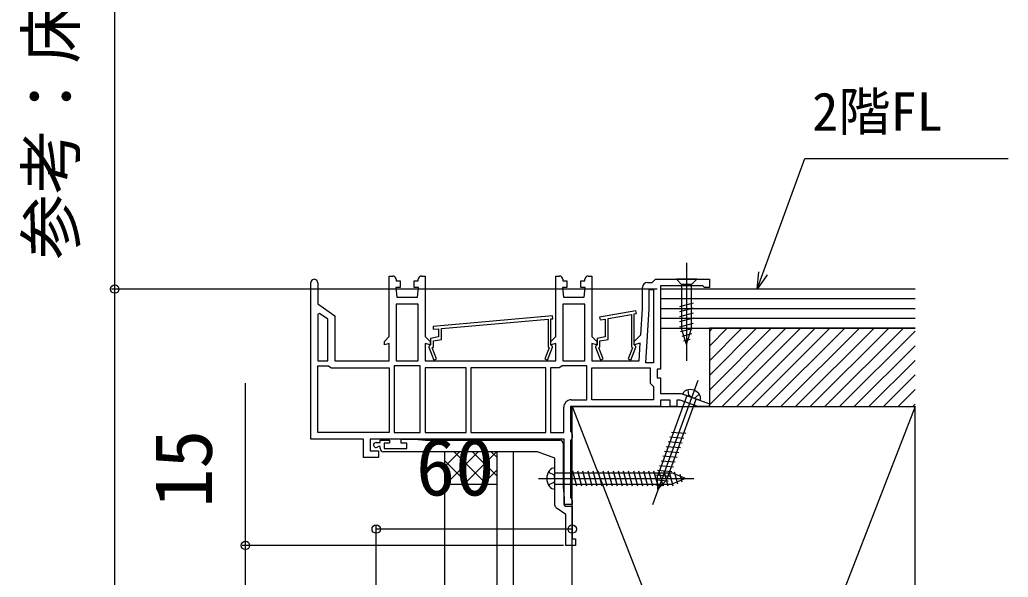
# Model space of a CAD drawing. Units: millimetres, scale not verified. Extents: x -1050 to 1050, y -1565 to 1556.
# Drawn here: x -41.1 to 261.4, y 648.6 to 819.3 of the extents above; entities that cross this region are included whole.
import ezdxf
from ezdxf.enums import TextEntityAlignment as Align

# ---------------------------------------------------------------- set-up
doc = ezdxf.new("R2010")
doc.units = ezdxf.units.MM
doc.header["$LTSCALE"] = 8
for name, color, linetype in [('0-3_YKK_11', 7, 'Continuous'), ('0-5_YKK_13', 4, 'Continuous'), ('0-6_YKK_D', 6, 'Continuous'), ('0-8_YSS_K', 3, 'Continuous')]:
    doc.layers.add(name, color=color, linetype=linetype)
doc.styles.add('ＭＳ ゴシック', font='')
doc.styles.get('ＭＳ ゴシック').set_extended_font_data('MS Gothic')

msp = doc.modelspace()

# ---------------------------------------------------------------- linework, layer by layer
at = {"layer": '0-3_YKK_11'}
msp.add_line((117.029, 687.001), (70.2, 687.001), dxfattribs=at)
for points in [[(125.5, 690.801), (66.2, 690.801), (66.2, 687.301), (68.7, 687.301), (68.7, 685.201), (64.1, 685.201), (64.1, 690.801), (48, 690.801), (48, 738.751)], [(50.1, 738.751), (50.1, 732.301), (55.3, 728.66), (55.3, 714.801), (72, 714.801), (72, 720.143), (70.5, 719.741), (70.5, 720.801), (72, 722.301), (72, 740.801), (73.1, 740.801)], [(74.1, 739.801), (74.1, 739.301), (75.35, 739.301), (75.35, 737.301), (74, 737.301), (74.3, 734.301), (80.7, 734.301), (81, 737.301), (79.65, 737.301), (79.65, 739.301), (80.9, 739.301), (80.9, 739.801)], [(81.9, 740.801), (83, 740.801), (83, 722.301), (84.5, 720.801), (84.5, 719.741), (83, 720.143), (83, 714.801), (123, 714.801), (123, 720.143), (121.5, 719.741), (121.5, 720.801), (123, 722.301), (123, 740.801), (124.1, 740.801)], [(125.1, 739.801), (125.1, 739.301), (126.35, 739.301), (126.35, 737.301), (125, 737.301), (125.3, 734.301), (131.7, 734.301), (132, 737.301), (130.65, 737.301), (130.65, 739.301), (131.9, 739.301), (131.9, 739.801)], [(151, 738.801), (152.5, 738.801), (153, 739.301), (153.5, 739.801), (170, 739.801), (170, 737.301), (168.496, 737.301), (168.2, 737.551), (167.904, 737.801), (155, 737.801), (155, 712.301), (154, 712.301), (154, 709.601), (155, 709.601), (155, 704.801), (161.346, 704.801), (170.058, 701.63), (169.912, 700.801), (166.488, 700.801), (160.993, 702.801), (160, 702.801), (160, 700.801), (158, 700.801), (158, 702.801), (155, 702.801), (155, 700.801), (127.5, 700.801), (127.5, 693.268), (127.75, 692.834), (128, 692.401), (128, 691.301), (127.75, 690.868), (127.5, 690.435), (127.5, 672.968), (127.75, 672.534), (128, 672.101), (128, 670.801), (125.5, 670.801), (125.5, 690.801)], [(132.9, 740.801), (134, 740.801), (134, 722.301), (135.5, 720.801), (135.5, 719.741), (134, 720.143), (134, 714.801), (148.5, 714.801), (148.84, 720.234), (147, 719.741), (147, 720.801), (149, 722.801), (149.5, 730.801), (149.5, 737.301)], [(127.7, 702.901), (132.5, 702.901), (132.5, 713.301), (124.927, 713.301), (124.468, 713.001), (124.01, 712.701), (121.4, 712.701)], [(121.4, 712.701), (121.4, 692.901), (125.4, 692.901), (125.4, 700.601)], [(67.95, 689.801), (69.2, 689.801), (69.2, 690.501), (72.1, 690.501), (72.1, 689.601), (70.4, 689.601), (70.4, 688.001), (77.4, 688.001), (77.4, 689.601), (75.7, 689.601), (75.7, 690.801), (79.7, 690.801), (83.129, 690.501), (124.2, 690.501)], [(69.2, 688.001), (69.2, 688.601), (68.685, 688.601), (68.475, 688.516)], [(122.7, 670.633), (122.7, 685.001), (117.371, 686.941)], [(125.2, 689.501), (125.2, 676.231), (125.5, 672.801), (125.5, 670.593), (125.917, 670.301), (128, 670.301), (128, 660.301), (129, 660.301), (129, 658.301), (126, 658.301), (126, 667.801), (123.126, 669.814)]]:
    msp.add_lwpolyline(points, dxfattribs=at)
for points in [[(152.9, 736.701), (152.9, 714.201), (150.567, 714.201), (151.6, 730.736), (151.6, 736.701)], [(74.1, 732.201), (74.1, 714.801), (80.9, 714.801), (80.9, 732.201)], [(125.1, 732.201), (125.1, 714.801), (131.9, 714.801), (131.9, 732.201)], [(50.1, 729.081), (50.1, 714.801), (53.2, 714.801), (53.2, 727.567), (50.638, 729.361)], [(147.472, 730.195), (136.372, 728.237), (136.528, 727.351), (138.1, 727.628), (138.1, 722.142), (135.6, 721.701), (135.6, 719.701), (135.4, 719.501), (135.1, 719.201), (135.1, 719.001), (136.631, 715.088), (137.469, 715.415), (136.145, 718.801), (136.5, 719.157), (136.5, 720.946), (139, 721.387), (139, 727.787), (146.1, 729.039), (146.1, 719.157), (146.455, 718.801), (145.131, 715.415), (145.969, 715.088), (147.5, 719.001), (147.5, 719.201), (147.2, 719.501), (147, 719.701), (147, 729.198), (147.628, 729.308)], [(122.011, 728.6), (85.411, 725.398), (85.489, 724.501), (87.1, 724.642), (87.1, 722.142), (84.6, 721.701), (84.6, 719.701), (84.4, 719.501), (84.1, 719.201), (84.1, 719.001), (85.631, 715.088), (86.469, 715.415), (85.145, 718.801), (85.5, 719.157), (85.5, 720.946), (88, 721.387), (88, 724.721), (120.6, 727.573), (120.6, 719.157), (120.955, 718.801), (119.631, 715.415), (120.469, 715.088), (122, 719.001), (122, 719.201), (121.7, 719.501), (121.5, 719.701), (121.5, 727.652), (122.089, 727.703)], [(72, 692.901), (50.1, 692.901), (50.1, 713.301), (53.373, 713.301), (53.832, 713.001), (54.29, 712.701), (72, 712.701)], [(73.5, 713.301), (73.5, 692.901), (81.5, 692.901), (81.5, 713.301)], [(83, 712.701), (83, 692.901), (95.5, 692.901), (95.5, 712.701)], [(119.9, 712.701), (97, 712.701), (97, 692.901), (119.9, 692.901)], [(152.9, 702.901), (134, 702.901), (134, 712.701), (151.9, 712.701), (151.9, 708.001), (152.4, 707.501), (152.9, 707.001)]]:
    msp.add_lwpolyline(points, close=True, dxfattribs=at)
for centre, radius, start, end in [((49.05, 738.751), 1.05, 359.99999, 180.00001), ((73.1, 739.801), 1, 0.00001, 89.99999), ((81.9, 739.801), 1, 90.00001, 179.99999), ((124.1, 739.801), 1, 0.00001, 89.99999), ((132.9, 739.801), 1, 90.00001, 179.99999), ((151, 737.301), 1.5, 90.00001, 179.99999), ((127.7, 700.601), 2.3, 90.00001, 179.99999), ((67.95, 689.051), 0.75, 90.00002, 314.41533), ((124.2, 689.501), 1, 0.00001, 89.99999), ((70.2, 688.001), 1, 180.00001, 269.99999), ((117.029, 686.001), 1, 70.00005, 90.00006), ((123.7, 670.633), 1, 180.00003, 235.00002)]:
    msp.add_arc(centre, radius, start, end, dxfattribs=at)
at = {"layer": '0-5_YKK_13'}
for p, q in [((163, 744.801), (163, 714.801)), ((159.9, 739.801), (161.45, 738.251)), ((166.1, 739.801), (159.9, 739.801)), ((164.55, 738.251), (161.45, 738.251)), ((161.45, 738.251), (161.45, 724.717)), ((166.1, 739.801), (164.55, 738.251)), ((164.55, 724.717), (164.55, 738.251)), ((160.9, 731.508), (165.1, 732.633)), ((160.9, 729.955), (165.1, 731.08)), ((160.9, 728.402), (165.1, 729.527)), ((160.9, 726.849), (165.1, 727.974)), ((160.9, 725.296), (165.1, 726.421)), ((161.159, 723.812), (165.1, 724.868)), ((163, 719.801), (161.45, 724.717)), ((161.61, 722.38), (164.647, 723.194)), ((163, 719.801), (164.55, 724.717)), ((162.062, 720.948), (164.112, 721.498)), ((166.396, 708.86), (152.53, 670.764)), ((163.362, 705.933), (163.549, 704.295)), ((163.045, 704.183), (154.064, 679.509)), ((156.977, 678.448), (165.958, 703.123)), ((167.179, 702.678), (161.823, 704.628)), ((164.501, 703.653), (163.549, 704.295)), ((164.501, 703.653), (165.644, 703.533)), ((166.839, 704.667), (165.644, 703.533)), ((158.394, 693.013), (162.725, 692.634)), ((157.331, 690.094), (161.663, 689.716)), ((157.862, 691.554), (162.194, 691.175)), ((156.269, 687.176), (160.601, 686.797)), ((156.8, 688.635), (161.132, 688.256)), ((155.207, 684.257), (159.538, 683.878)), ((155.738, 685.717), (160.07, 685.338)), ((120.707, 680.751), (122.428, 679.894)), ((122.7, 675.551), (122.7, 682.051)), ((128.079, 681.101), (129.312, 676.501)), ((129.632, 681.101), (130.864, 676.501)), ((131.185, 681.101), (132.417, 676.501)), ((132.738, 681.101), (133.97, 676.501)), ((134.291, 681.101), (135.523, 676.501)), ((135.844, 681.101), (137.076, 676.501)), ((137.396, 681.101), (138.629, 676.501)), ((138.949, 681.101), (140.182, 676.501)), ((140.502, 681.101), (141.735, 676.501)), ((142.055, 681.101), (143.288, 676.501)), ((143.608, 681.101), (144.841, 676.501)), ((145.161, 681.101), (146.394, 676.501)), ((146.714, 681.101), (147.947, 676.501)), ((148.267, 681.101), (149.499, 676.501)), ((149.82, 681.101), (151.052, 676.501)), ((151.373, 681.101), (152.605, 676.501)), ((152.926, 681.101), (154.158, 676.501)), ((154.145, 681.339), (158.476, 680.96)), ((154.479, 681.101), (155.711, 676.501)), ((154.676, 682.798), (159.007, 682.419)), ((156.031, 681.101), (157.264, 676.501)), ((157.584, 681.101), (158.794, 676.588)), ((159.206, 680.844), (160.191, 677.167)), ((117.7, 678.801), (165.2, 678.801)), ((120.707, 676.851), (122.428, 677.709)), ((122.7, 678.801), (122.428, 679.894)), ((122.7, 678.801), (122.428, 677.709)), ((122.7, 680.551), (158.475, 680.551)), ((153.563, 678.378), (157.355, 678.047)), ((153.613, 679.88), (157.945, 679.501)), ((154.24, 675.462), (154.064, 679.509)), ((154.24, 675.462), (156.977, 678.448)), ((162.7, 678.801), (158.475, 680.551)), ((162.7, 678.801), (158.475, 677.051)), ((162.7, 678.801), (158.475, 677.051)), ((160.953, 680.12), (161.589, 677.746)), ((122.7, 677.051), (158.475, 677.051)), ((153.629, 676.867), (156.077, 676.653))]:
    msp.add_line(p, q, dxfattribs=at)
for centre, radius, start, end in [((163.628, 704.035), 1.9, 109.34333, 161.81089), ((164.125, 702.619), 3.4, 30.65667, 109.34333), ((165.415, 703.384), 1.9, 338.18911, 30.65667), ((124.2, 678.801), 4, 142.75083, 217.24917), ((122.687, 679.952), 2.1, 89.66112, 142.75083), ((122.687, 677.651), 2.1, 217.24917, 270.33888)]:
    msp.add_arc(centre, radius, start, end, dxfattribs=at)
at = {"layer": '0-6_YKK_D'}
for p, q in [((154, 736.801), (-13, 736.801)), ((68, 623.35), (68, 664.301)), ((128, 663.301), (68, 663.301)), ((125.3, 658.301), (27, 658.301))]:
    msp.add_line(p, q, dxfattribs=at)
for points in [[(-12, 601.301), (-12, 736.801), (-12, 1002.583)], [(184.61, 736.801), (186.354, 741.594), (199.169, 776.801), (199.624, 776.801), (261.442, 776.801)], [(187.638, 741.127), (184.61, 736.801), (185.07, 742.061)], [(28, 643.301), (28, 658.301), (28, 707.956)]]:
    msp.add_lwpolyline(points, dxfattribs=at)
for centre in [(-12, 736.801), (68, 663.301), (128, 663.301), (28, 658.301)]:
    msp.add_circle(centre, 1.275, dxfattribs=at)
at = {"layer": '0-8_YSS_K'}
for p, q in [((233, 733.801), (155, 733.801)), ((233, 730.801), (155, 730.801)), ((233, 727.801), (155, 727.801)), ((170, 723.829), (170.973, 724.801)), ((170, 719.339), (175.463, 724.801)), ((170, 714.848), (179.953, 724.801)), ((170, 710.358), (184.443, 724.801)), ((170, 705.868), (188.933, 724.801)), ((170, 701.378), (193.423, 724.801)), ((173.914, 700.801), (197.914, 724.801)), ((178.404, 700.801), (202.404, 724.801)), ((182.894, 700.801), (206.894, 724.801)), ((187.384, 700.801), (211.384, 724.801)), ((191.874, 700.801), (215.874, 724.801)), ((196.364, 700.801), (220.364, 724.801)), ((200.854, 700.801), (224.854, 724.801)), ((205.344, 700.801), (229.344, 724.801)), ((209.835, 700.801), (233, 723.967)), ((214.325, 700.801), (233, 719.477)), ((218.815, 700.801), (233, 714.987)), ((223.305, 700.801), (233, 710.497)), ((227.795, 700.801), (233, 706.006)), ((128, 167.898), (128, 700.801)), ((128, 700.801), (233, 700.801)), ((233, 700.801), (128, 430.801)), ((232.285, 700.801), (233, 701.516)), ((233, 167.898), (233, 700.801)), ((89, 682.457), (93.544, 687.001)), ((89.201, 677.001), (99.201, 687.001)), ((101.876, 677.001), (91.876, 687.001)), ((94.858, 677.001), (104.858, 687.001)), ((105, 679.534), (97.532, 687.001)), ((105, 685.191), (103.189, 687.001)), ((105, 677.001), (105, 687.001)), ((110, 625.301), (110, 687.001)), ((96.219, 677.001), (89, 684.22)), ((100.515, 677.001), (105, 681.487)), ((90.562, 677.001), (89, 678.563)), ((89, 635.301), (89, 677.001)), ((105, 635.301), (105, 677.001))]:
    msp.add_line(p, q, dxfattribs=at)
for points in [[(233, 736.801), (155, 736.801), (155, 724.801), (233, 724.801)], [(233, 724.801), (170, 724.801), (170, 700.801), (233, 700.801)], [(233, 430.801), (128, 430.801), (128, 700.801)], [(128, 700.801), (233, 430.801), (233, 700.801)], [(105, 677.001), (89, 677.001), (89, 687.001)]]:
    msp.add_lwpolyline(points, dxfattribs=at)

# ---------------------------------------------------------------- texts
at = {"layer": '0-6_YKK_D', "style": 'ＭＳ ゴシック'}
for s, height, p in [('参考：床段差＝135.5', 14.66, (-19.841, 745.879)), ('15', 17.6, (23, 669.82))]:
    msp.add_text(s, height=height, rotation=90, dxfattribs=at).set_placement(p, align=Align.BOTTOM_LEFT)
for s, height, p in [('2階FL', 11.73, (201.442, 781.801)), ('60', 17.6, (80.205, 668.301))]:
    msp.add_text(s, height=height, dxfattribs=at).set_placement(p, align=Align.BOTTOM_LEFT)

doc.saveas('drawing.dxf')
